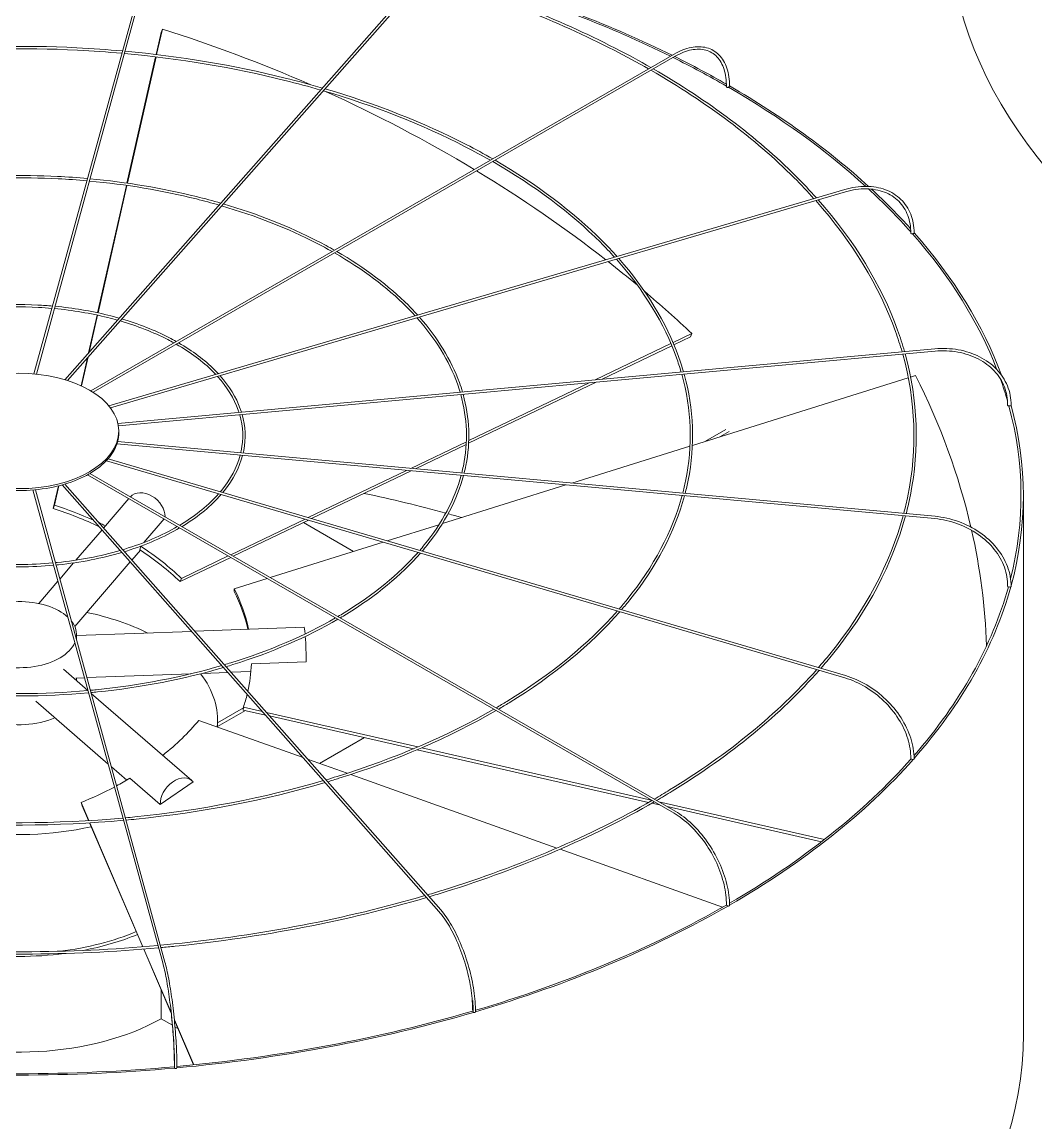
# Model space of a CAD drawing. Header units: millimetres. Extents: x -312439 to 477422, y -331570 to 212570.
# Drawn here: x 452090 to 453149, y 90518 to 91668 of the extents above; entities that cross this region are included whole.
import ezdxf

# ---------------------------------------------------------------- set-up
doc = ezdxf.new("R2010")
doc.units = ezdxf.units.MM

msp = doc.modelspace()

# ---------------------------------------------------------------- linework, layer by layer
at = {"color": 3, "linetype": 'Continuous', "lineweight": 0, "extrusion": (-1.11022e-16, 0.816497, 0.57735)}
for p, q in [((452237.005, 91790.607), (452102.537, 91300.439)), ((452239.367, 91789.959), (452105.011, 91300.201)), ((452525.525, 91737.019), (452134.848, 91294.337)), ((452527.362, 91735.398), (452137.412, 91293.54)), ((452236.68, 91660.625), (452230.659, 91634.044)), ((452235.349, 91657.193), (452236.68, 91660.625)), ((452230.121, 91634.109), (452235.349, 91657.193)), ((452161.847, 91282.695), (452771.038, 91634.412)), ((452164.211, 91281.232), (452772.263, 91632.291)), ((452199.691, 91499.764), (452229.577, 91631.707)), ((452230.115, 91631.643), (452200.226, 91499.687)), ((452168.998, 91364.257), (452199.148, 91497.367)), ((452199.684, 91497.291), (452169.525, 91364.143)), ((452949.458, 91492.956), (452180.888, 91266.862)), ((452182.524, 91264.79), (452950.15, 91490.606)), ((452159.483, 91322.251), (452168.457, 91361.868)), ((452168.984, 91361.754), (452160.227, 91323.094)), ((452769.981, 91333.112), (452789.588, 91342.522)), ((452788.257, 91339.09), (452770.958, 91330.788)), ((452788.257, 91339.09), (452789.588, 91342.522)), ((452190.265, 91248.566), (453043.353, 91326.575)), ((452190.722, 91246.148), (453043.576, 91324.135)), ((452688.807, 91294.154), (452767.77, 91332.051)), ((452768.746, 91329.726), (452695.997, 91294.811)), ((452151.727, 91288.008), (452158.355, 91317.271)), ((452159.099, 91318.114), (452152.227, 91287.776)), ((452689.666, 91291.773), (452556.508, 91227.865)), ((452556.626, 91230.715), (452682.476, 91291.115)), ((453015.693, 91296.402), (452790.166, 91225.751)), ((453023.137, 91298.734), (453018.045, 91297.139)), ((452191.132, 91238.812), (452191.132, 91240.812)), ((452825.197, 91242.366), (452803.839, 91230.034)), ((452818.986, 91234.78), (452828.661, 91240.366)), ((452189.195, 91227.252), (453043.353, 91149.145)), ((453043.576, 91151.584), (452189.918, 91229.645)), ((452496.066, 91201.65), (452554.131, 91229.518)), ((452553.988, 91226.656), (452500.955, 91201.203)), ((452787.68, 91224.972), (452664.165, 91186.279)), ((452178.13, 91209.669), (452949.458, 90982.764)), ((452950.15, 90985.114), (452179.969, 91211.681)), ((452388.902, 91150.218), (452491.762, 91199.584)), ((452496.65, 91199.137), (452392.511, 91149.157)), ((452771.038, 90841.308), (452158.449, 91194.987)), ((452160.925, 91196.385), (452772.263, 90843.429)), ((452237.005, 90685.112), (452101.49, 91179.096)), ((452239.367, 90685.76), (452103.969, 91179.319)), ((452122.653, 91159.652), (452128.037, 91183.42)), ((452128.624, 91183.567), (452123.984, 91163.084)), ((452132.103, 91184.493), (452525.525, 90738.701)), ((452134.706, 91185.245), (452527.362, 90740.322)), ((452658.088, 91184.375), (452529.106, 91143.968)), ((452122.653, 91159.652), (452123.984, 91163.084)), ((452201.545, 91170.105), (452175.198, 91139.363)), ((453135.841, 90610.389), (453135.841, 91173.277)), ((452238.338, 91148.863), (452217.213, 91124.214)), ((452308.077, 91111.427), (452385.604, 91148.635)), ((452389.213, 91147.574), (452310.719, 91109.902)), ((452436.341, 91114.908), (452384.052, 91145.097)), ((452525.501, 91142.839), (452471.497, 91125.921)), ((452173.589, 91137.485), (452146.384, 91105.743)), ((452467.293, 91124.604), (452349.285, 91087.636)), ((452213.678, 91116.317), (452204.741, 91105.888)), ((452308.044, 91108.618), (452255.331, 91083.319)), ((452256.661, 91086.751), (452305.402, 91110.143)), ((452143.953, 91102.906), (452129.543, 91086.093)), ((452203.131, 91104.01), (452145.164, 91036.374)), ((452127.619, 91083.848), (452107.562, 91060.446)), ((452255.331, 91083.319), (452256.661, 91086.751)), ((452346.109, 91086.641), (452311.766, 91075.882)), ((452311.671, 91072.926), (452311.766, 91075.882)), ((452267.242, 91031.366), (452146.968, 91026.908)), ((452146.968, 91027.952), (452146.968, 91022.577)), ((452384.607, 91035.716), (452270.405, 91031.483)), ((452158.871, 90969.6), (452133.328, 90991.735)), ((452329.609, 90997.289), (452386.837, 90999.41)), ((452155.293, 90982.971), (452146.287, 90982.637)), ((452146.968, 90982.663), (452146.968, 90979.915)), ((452266.421, 90987.09), (452157.807, 90983.064)), ((452305.053, 90988.522), (452278.326, 90987.531)), ((452329.131, 90989.414), (452308.216, 90988.639)), ((452180.045, 90892.743), (452104.372, 90958.32)), ((452267.314, 90875.625), (452162.321, 90966.61)), ((452321.225, 90951.397), (452294.246, 90935.821)), ((452294.246, 90931.821), (452323.451, 90948.682)), ((452321.154, 90949.206), (452321.249, 90952.162)), ((452344.433, 90943.899), (452321.154, 90949.206)), ((452321.249, 90952.162), (452341.143, 90947.627)), ((452345.233, 90946.695), (452503.401, 90910.64)), ((452383.56, 90899.564), (452274.854, 90938.39)), ((452294.246, 90931.464), (452294.246, 90938.714)), ((452498.823, 90908.705), (452348.523, 90942.967)), ((452447.627, 90920.376), (452400.871, 90893.381)), ((452507.46, 90909.715), (452747.216, 90855.062)), ((452744.482, 90852.706), (452502.916, 90907.772)), ((452199.433, 90875.943), (452183.377, 90889.856)), ((452429.582, 90883.126), (452388.331, 90897.86)), ((452202.708, 90877.898), (452234.503, 90850.344)), ((452648.592, 90804.902), (452433.357, 90881.778)), ((452234.503, 90850.344), (452268.698, 90874.164)), ((452151.66, 90852.574), (452159.781, 90833.659)), ((452152.896, 90849.237), (452151.66, 90852.574)), ((452755.311, 90853.216), (452928.029, 90813.845)), ((452159.588, 90833.647), (452152.896, 90849.237)), ((452755.74, 90850.14), (452748.006, 90851.903)), ((452925.062, 90811.542), (452763.836, 90848.295)), ((452216.194, 90701.791), (452160.615, 90831.255)), ((452160.807, 90831.267), (452216.384, 90701.807)), ((452821.648, 90743.091), (452651.963, 90803.698)), ((452245.889, 90632.618), (452217.213, 90699.416)), ((452217.404, 90699.432), (452245.822, 90633.234)), ((452235.288, 90657.312), (452235.288, 90626.637)), ((452247.144, 90619.792), (452235.288, 90626.637)), ((452249.139, 90625.507), (452269.353, 90578.422)), ((452269.164, 90578.403), (452249.197, 90624.913)), ((452252.797, 90616.528), (452249.805, 90618.255))]:
    msp.add_line(p, q, dxfattribs=at)
at = {"color": 3, "linetype": 'Continuous', "lineweight": 0}
for centre, major_axis, ratio, start_param, end_param in [((454106.402, 91776.249), (-1048.768, 0), 0.57735027, 0, 3.14159265), ((452087.072, 91173.277), (-1046.319, 0), 0.57735027, 4.00461262, 4.24016109), ((452087.072, 91173.277), (-1048.768, 0), 0.57735027, 4.00443097, 4.24060103), ((452088.403, 91005.997), (-942.562, 365.4), 0.65992862, 4.64663537, 4.80984928), ((452087.072, 91173.277), (-1046.319, 0), 0.57735027, 3.92863661, 4.00129229), ((452087.072, 91173.277), (-1048.768, 0), 0.57735027, 3.93098858, 4.00111844), ((452826.931, 91600.435), (1.225, -0.016), 0.56830663, 3.14159265, 3.93464288), ((452826.931, 91600.435), (1.225, -0.016), 0.56830663, 3.93464288, 5.50543921), ((452087.072, 91173.277), (-1046.319, 0), 0.57735027, 3.70570419, 3.9258203), ((452827.797, 91600.935), (-1.225, 0), 0.57735027, 1.83263032, 3.14159265), ((452087.072, 91173.277), (-1048.768, 0), 0.57735027, 3.70411228, 3.92650775), ((452088.403, 91005.997), (-942.562, 365.4), 0.65992862, 4.45394149, 4.62923067), ((452088.403, 91005.997), (-942.562, 365.4), 0.65992862, 4.28319099, 4.45112181), ((452087.072, 91173.277), (-1046.319, 0), 0.57735027, 3.61515195, 3.70067928), ((452087.072, 91173.277), (-1048.768, 0), 0.57735027, 3.61992048, 3.69877001), ((453019.462, 91447.44), (-1.225, 0.021), 0.57151893, 0, 0.48093441), ((453019.462, 91447.44), (-1.225, 0.021), 0.57151893, 0.48093441, 2.05173073), ((452087.072, 91173.277), (-1046.319, 0), 0.57735027, 3.3609423, 3.61148113), ((453020.553, 91447.761), (-1.225, 0), 0.57735027, 1.51847105, 3.14159265), ((452087.072, 91173.277), (-1048.768, 0), 0.57735027, 3.35086888, 3.61231471), ((452088.403, 91005.997), (-942.562, 365.4), 0.65992862, 4.23904287, 4.2800546), ((452088.403, 91005.997), (-942.562, 365.4), 0.65992862, 4.15803474, 4.22871948), ((452087.168, 91005.522), (1010.388, -32.497), 0.79709982, 0.20844184, 0.41264052), ((452087.072, 91173.277), (-1046.319, 0), 0.57735027, 3.30554955, 3.34466555), ((453120.681, 91267.583), (-1.225, 0.023), 0.57529521, 0, 0.1678974), ((453120.681, 91267.583), (-1.225, 0.023), 0.57529521, 0.1678974, 1.73869372), ((452087.072, 91173.277), (-1046.319, 0), 0.57735027, 2.9973499, 3.29716571), ((453121.891, 91267.694), (-1.225, 0), 0.57735027, 1.20431179, 3.14159265), ((452087.072, 91173.277), (-1048.768, 0), 0.57735027, 2.98561554, 3.29783032), ((452086.639, 91238.812), (-104.492, 0), 0.57735027, 2.98808135, 3.14159265), ((452086.639, 91238.812), (-104.492, 0), 0.57735027, 2.67392209, 2.98094469), ((452086.639, 91238.812), (-104.492, 0), 0.57735027, 2.35976282, 2.66678542), ((452086.639, 91238.812), (-104.492, 0), 0.57735027, 2.04560356, 2.35262616), ((452086.639, 91238.812), (-104.492, 0), 0.57735027, 1.41728503, 1.72430763), ((452086.639, 91238.812), (-104.492, 0), 0.57735027, 1.73144429, 2.03846689), ((452219.662, 91157.271), (-16.786, 14.386), 0.73180825, 3.6699438, 6.25547108), ((452087.072, 90608.389), (1046.319, 0), 0.57735027, 1.13086203, 1.21917829), ((452088.403, 91005.997), (226.18, -87.683), 0.65992862, 1.48816133, 1.66825663), ((452087.072, 91002.565), (-226.18, 87.683), 0.65992862, 4.59602029, 4.80984928), ((452087.072, 90608.389), (1046.319, 0), 0.57735027, 1.11315293, 1.12829513), ((452088.403, 91005.997), (226.18, -87.683), 0.65992862, 1.43137513, 1.46305029), ((452087.168, 91005.522), (1010.388, -32.497), 0.79709982, 0.05380476, 0.20420122), ((452087.072, 91002.565), (-226.18, 87.683), 0.65992862, 4.15803474, 4.39268064), ((452088.403, 91005.997), (226.18, -87.683), 0.65992862, 1.01644208, 1.25303729), ((452087.072, 91002.565), (242.456, -7.798), 0.79709982, 0.20115917, 0.41264052), ((452087.168, 91005.522), (242.456, -7.798), 0.79709982, 0.18583027, 0.41264052), ((452087.072, 91173.277), (-1046.319, 0), 0.57735027, 2.6752935, 2.98289949), ((452087.072, 91173.277), (-1048.768, 0), 0.57735027, 2.67086857, 2.98332964), ((453120.681, 91078.471), (-1.225, 0.023), 0.57926583, 0, 1.42460911), ((453121.891, 91078.36), (-1.225, 0), 0.57735027, 0.89015252, 3.14159265), ((452087.072, 91027.952), (-59.895, 0), 0.57735027, 3.69756416, 5.76575409), ((452087.072, 90938.714), (-207.174, 0), 0.57735027, 4.00561733, 4.36390833), ((452087.072, 91027.952), (-59.895, 0), 0.57735027, 3.02719924, 3.57014533), ((452385.426, 91013.623), (-0.819, 22.092), 0.05230802, 5.46284956, 6.28318531), ((452385.426, 91013.623), (-0.819, 22.092), 0.05230802, 4.01155215, 5.31083021), ((452087.072, 91027.952), (-59.895, 0), 0.57735027, 0.78539816, 2.89978042), ((452087.168, 91005.522), (242.456, -7.798), 0.79709982, 6.13145768, 6.28093219), ((452087.072, 90938.714), (-207.174, 0), 0.57735027, 3.08204121, 3.55783774), ((452087.168, 91005.522), (242.456, -7.798), 0.79709982, 6.04401129, 6.11604234), ((452087.072, 90968.33), (-59.895, 0), 0.57735027, 1.1079301, 2.23846982), ((452085.837, 91005.902), (-227.492, -84.221), 0.6873805, 2.02158825, 2.2576377), ((452087.072, 91173.277), (-1046.319, 0), 0.57735027, 2.35898226, 2.6687056), ((453019.462, 90898.614), (-1.225, 0.021), 0.58304212, 0, 1.10944839), ((453020.553, 90898.293), (-1.225, 0), 0.57735027, 0.57599326, 3.14159265), ((452087.072, 91173.277), (-1048.768, 0), 0.57735027, 2.35667794, 2.66891462), ((452085.837, 91005.902), (-227.492, -84.221), 0.6873805, 1.7758456, 1.84274406), ((452252.836, 90858.918), (14.478, 16.707), 0.67950023, 6.14949631, 8.84418497), ((452085.837, 91005.902), (-227.492, -84.221), 0.6873805, 1.60582316, 1.76537716), ((452087.072, 90938.714), (-207.174, 0), 0.57735027, 1.30817895, 1.9425337), ((452087.072, 91173.277), (-1046.319, 0), 0.57735027, 2.04376734, 2.35460013), ((452087.072, 91173.277), (-1048.768, 0), 0.57735027, 2.04258502, 2.35459852), ((452826.931, 90745.619), (-1.225, 0.017), 0.58625442, 0, 0.79329185), ((452827.797, 90745.119), (-1.225, 0), 0.57735027, 0.26183399, 3.14159265), ((452087.072, 90814.209), (-207.174, 0), 0.57735027, 1.77816663, 2.202298), ((452087.072, 90814.209), (-212.072, 0), 0.57735027, 1.89063678, 2.19285982), ((452087.072, 90814.209), (-212.072, 0), 0.57735027, 1.3476903, 1.79509044), ((452087.072, 91173.277), (-1046.319, 0), 0.57735027, 1.72891751, 2.04055715), ((452561.936, 90634.462), (-1.225, 0.011), 0.58858829, 0, 0.47632773), ((452562.492, 90633.832), (-1.225, 0), 0.57735027, 0, 3.14159265), ((452087.072, 90714.209), (-212.072, 0), 0.57735027, 0.98594125, 2.34464399), ((452087.072, 91173.277), (-1048.768, 0), 0.57735027, 1.72854634, 2.04038352), ((452087.072, 90610.389), (-1048.768, 0), 0.57735027, 0, 3.14159265), ((452087.072, 91173.277), (-1046.319, 0), 0.57735027, 1.41438895, 1.72636573), ((452087.072, 91173.277), (-1048.768, 0), 0.57735027, 1.41453598, 1.72626058), ((452250.415, 90576.023), (-1.225, 0.004), 0.58981528, 0, 0.15883691), ((452250.607, 90575.324), (-1.225, 0), 0.57735027, 0, 3.14159265)]:
    msp.add_ellipse(centre, major_axis=major_axis, ratio=ratio, start_param=start_param, end_param=end_param, dxfattribs=at)
msp.add_ellipse((452086.639, 91240.812), major_axis=(-104.492, 0), ratio=0.57735027, dxfattribs=at)
for points, knots in [([(452744.446, 91619.059), (452732.708, 91625.763), (452720.662, 91632.288), (452648.579, 91669.31), (452581.97, 91695.55), (452510.671, 91716.485)], [3.146975566, 3.146975566, 3.146975566, 3.146975566, 3.199958928, 3.199958928, 3.456525414, 3.456525414, 3.456525414, 3.456525414]), ([(452746.901, 91620.476), (452734.722, 91627.459), (452722.211, 91634.247), (452649.812, 91671.426), (452583.458, 91697.598), (452512.46, 91718.512)], [3.145113132, 3.145113132, 3.145113132, 3.145113132, 3.200037836, 3.200037836, 3.455209352, 3.455209352, 3.455209352, 3.455209352]), ([(452195.083, 91637.793), (452179.234, 91639.221), (452163.301, 91640.336), (452090.987, 91643.953), (452034.065, 91642.828), (451978.196, 91637.793)], [3.772165081, 3.772165081, 3.772165081, 3.772165081, 3.840593344, 3.840593344, 4.081816553, 4.081816553, 4.081816553, 4.081816553]), ([(452194.425, 91635.393), (452179.029, 91636.775), (452163.554, 91637.86), (452091.688, 91641.504), (452034.744, 91640.409), (451978.854, 91635.393)], [3.772797592, 3.772797592, 3.772797592, 3.772797592, 3.839399606, 3.839399606, 4.081184042, 4.081184042, 4.081184042, 4.081184042]), ([(452401.955, 91597), (452389.698, 91600.559), (452377.259, 91603.911), (452311.062, 91620.401), (452254.561, 91629.872), (452196.903, 91635.168)], [3.460983159, 3.460983159, 3.460983159, 3.460983159, 3.519648571, 3.519648571, 3.769222865, 3.769222865, 3.769222865, 3.769222865]), ([(452403.747, 91599.03), (452390.954, 91602.76), (452377.965, 91606.266), (452311.346, 91622.829), (452255.027, 91632.268), (452197.561, 91637.567)], [3.459218713, 3.459218713, 3.459218713, 3.459218713, 3.520344822, 3.520344822, 3.768597722, 3.768597722, 3.768597722, 3.768597722]), ([(452829.022, 91600.935), (452829.022, 91607.835), (452828.077, 91614.216), (452824.343, 91625.33), (452821.55, 91630.065), (452814.356, 91637.345), (452809.963, 91639.888), (452800.093, 91642.494), (452794.627, 91642.562), (452783.169, 91640.286), (452777.173, 91637.935), (452771.144, 91634.473), (452771.091, 91634.442), (452771.038, 91634.412)], [3.14159265, 3.14159265, 3.14159265, 3.14159265, 3.45575192, 3.45575192, 3.76991118, 3.76991118, 4.08269654, 4.08269654, 4.39544819, 4.39544819, 4.70960746, 4.70960746, 4.71238898, 4.71238898, 4.71238898, 4.71238898]), ([(452772.263, 91632.291), (452778.013, 91635.61), (452783.738, 91637.852), (452794.536, 91639.992), (452799.601, 91639.893), (452808.605, 91637.438), (452812.551, 91635.089), (452819.041, 91628.316), (452821.584, 91623.882), (452824.964, 91613.294), (452825.796, 91607.144), (452825.707, 91600.451)], [1.57079633, 1.57079633, 1.57079633, 1.57079633, 1.88806437, 1.88806437, 2.20533241, 2.20533241, 2.52260045, 2.52260045, 2.83986849, 2.83986849, 3.15713653, 3.15713653, 3.15713653, 3.15713653]), ([(452917.191, 91483.464), (452910.559, 91490.864), (452903.628, 91498.176), (452855.408, 91546.365), (452804.998, 91584.221), (452746.904, 91617.65)], [2.833719703, 2.833719703, 2.833719703, 2.833719703, 2.880073873, 2.880073873, 3.143270218, 3.143270218, 3.143270218, 3.143270218]), ([(452919.793, 91484.229), (452912.915, 91491.937), (452905.718, 91499.548), (452857.311, 91547.94), (452807.126, 91585.698), (452749.355, 91619.064)], [2.831913395, 2.831913395, 2.831913395, 2.831913395, 2.879924499, 2.879924499, 3.141418031, 3.141418031, 3.141418031, 3.141418031]), ([(452579.171, 91523.637), (452570.665, 91528.478), (452561.944, 91533.193), (452508.15, 91560.822), (452458.115, 91580.527), (452404.553, 91596.241)], [3.148849473, 3.148849473, 3.148849473, 3.148849473, 3.199944541, 3.199944541, 3.456834427, 3.456834427, 3.456834427, 3.456834427]), ([(452581.628, 91525.056), (452572.679, 91530.173), (452563.493, 91535.151), (452509.383, 91562.938), (452459.603, 91582.575), (452406.342, 91598.269)], [3.146361804, 3.146361804, 3.146361804, 3.146361804, 3.200049713, 3.200049713, 3.455080387, 3.455080387, 3.455080387, 3.455080387]), ([(452708.949, 91422.204), (452704.189, 91427.487), (452699.226, 91432.709), (452663.248, 91468.662), (452625.336, 91497.114), (452581.632, 91522.23)], [2.83591825, 2.83591825, 2.83591825, 2.83591825, 2.880098074, 2.880098074, 3.143909361, 3.143909361, 3.143909361, 3.143909361]), ([(452711.553, 91422.97), (452706.547, 91428.56), (452701.316, 91434.081), (452665.151, 91470.237), (452627.464, 91498.591), (452584.083, 91523.645)], [2.833499431, 2.833499431, 2.833499431, 2.833499431, 2.879899034, 2.879899034, 3.141439875, 3.141439875, 3.141439875, 3.141439875]), ([(452158.528, 91504.543), (452148.072, 91505.478), (452137.562, 91506.209), (452089.625, 91508.598), (452051.843, 91507.86), (452014.75, 91504.543)], [3.773286698, 3.773286698, 3.773286698, 3.773286698, 3.840886477, 3.840886477, 4.080694936, 4.080694936, 4.080694936, 4.080694936]), ([(452157.87, 91502.142), (452147.867, 91503.031), (452137.814, 91503.733), (452090.326, 91506.149), (452052.522, 91505.441), (452015.409, 91502.142)], [3.774238416, 3.774238416, 3.774238416, 3.774238416, 3.839097695, 3.839097695, 4.079743218, 4.079743218, 4.079743218, 4.079743218]), ([(452295.868, 91476.79), (452288.071, 91479.04), (452280.165, 91481.163), (452236.44, 91492.061), (452198.781, 91498.38), (452160.348, 91501.918)], [3.463595352, 3.463595352, 3.463595352, 3.463595352, 3.51947091, 3.51947091, 3.768879274, 3.768879274, 3.768879274, 3.768879274]), ([(452297.66, 91478.822), (452289.328, 91481.241), (452280.871, 91483.518), (452236.723, 91494.489), (452199.246, 91500.776), (452161.007, 91504.317)], [3.46094335, 3.46094335, 3.46094335, 3.46094335, 3.520514255, 3.520514255, 3.7679441, 3.7679441, 3.7679441, 3.7679441]), ([(453021.778, 91447.761), (453021.778, 91454.69), (453020.58, 91461.289), (453015.878, 91473.166), (453012.374, 91478.44), (453003.411, 91487.108), (452997.958, 91490.498), (452985.674, 91495.063), (452978.847, 91496.238), (452964.495, 91496.29), (452956.971, 91495.166), (452949.458, 91492.956)], [4.71238898, 4.71238898, 4.71238898, 4.71238898, 5.02654825, 5.02654825, 5.34070751, 5.34070751, 5.65486678, 5.65486678, 5.96902604, 5.96902604, 6.28318531, 6.28318531, 6.28318531, 6.28318531]), ([(452950.15, 91490.606), (452957.412, 91492.743), (452964.661, 91493.81), (452978.398, 91493.717), (452984.883, 91492.558), (452996.451, 91488.158), (453001.533, 91484.92), (453009.831, 91476.688), (453013.047, 91471.693), (453017.307, 91460.402), (453018.349, 91454.105), (453018.237, 91447.46)], [6.28318531, 6.28318531, 6.28318531, 6.28318531, 6.60045335, 6.60045335, 6.91772139, 6.91772139, 7.23498943, 7.23498943, 7.55225747, 7.55225747, 7.86952551, 7.86952551, 7.86952551, 7.86952551]), ([(452413.933, 91428.237), (452408.648, 91431.222), (452403.24, 91434.135), (452367.73, 91452.375), (452334.281, 91465.542), (452298.468, 91476.035)], [3.152476318, 3.152476318, 3.152476318, 3.152476318, 3.199914714, 3.199914714, 3.457374967, 3.457374967, 3.457374967, 3.457374967]), ([(452416.393, 91429.657), (452410.664, 91432.918), (452404.79, 91436.094), (452368.963, 91454.491), (452335.768, 91467.589), (452300.257, 91478.062)], [3.148732281, 3.148732281, 3.148732281, 3.148732281, 3.200072384, 3.200072384, 3.454746323, 3.454746323, 3.454746323, 3.454746323]), ([(453009.186, 91323.45), (453007.164, 91330.532), (453004.897, 91337.59), (452985.432, 91392.089), (452957.305, 91438.252), (452918.995, 91481.441)], [2.519571261, 2.519571261, 2.519571261, 2.519571261, 2.559550642, 2.559550642, 2.829500903, 2.829500903, 2.829500903, 2.829500903]), ([(453011.668, 91323.677), (453009.555, 91331.119), (453007.172, 91338.535), (452987.547, 91393.236), (452959.565, 91439.205), (452921.59, 91482.205)], [2.518738954, 2.518738954, 2.518738954, 2.518738954, 2.560443172, 2.560443172, 2.827714195, 2.827714195, 2.827714195, 2.827714195]), ([(452503.343, 91361.72), (452500.2, 91365.204), (452496.925, 91368.648), (452473, 91392.571), (452447.824, 91411.513), (452418.851, 91428.248)], [2.836508955, 2.836508955, 2.836508955, 2.836508955, 2.879847671, 2.879847671, 3.141363941, 3.141363941, 3.141363941, 3.141363941]), ([(452500.733, 91360.952), (452497.84, 91364.131), (452494.835, 91367.276), (452471.097, 91390.995), (452445.696, 91410.036), (452416.4, 91426.833)], [2.840166791, 2.840166791, 2.840166791, 2.840166791, 2.880145835, 2.880145835, 3.145067211, 3.145067211, 3.145067211, 3.145067211]), ([(452778.371, 91302.344), (452776.926, 91307.335), (452775.318, 91312.311), (452760.807, 91352.973), (452739.629, 91387.699), (452710.758, 91420.183)], [2.521788299, 2.521788299, 2.521788299, 2.521788299, 2.55939978, 2.55939978, 2.830291828, 2.830291828, 2.830291828, 2.830291828]), ([(452780.855, 91302.571), (452779.316, 91307.922), (452777.593, 91313.256), (452762.921, 91354.12), (452741.888, 91388.652), (452713.354, 91420.947)], [2.520659116, 2.520659116, 2.520659116, 2.520659116, 2.560589234, 2.560589234, 2.827907762, 2.827907762, 2.827907762, 2.827907762]), ([(452121.974, 91371.291), (452116.911, 91371.734), (452111.823, 91372.081), (452088.264, 91373.244), (452069.622, 91372.893), (452051.305, 91371.291)], [3.776630452, 3.776630452, 3.776630452, 3.776630452, 3.841752063, 3.841752063, 4.077351182, 4.077351182, 4.077351182, 4.077351182]), ([(452121.315, 91368.889), (452116.706, 91369.287), (452112.076, 91369.606), (452088.965, 91370.794), (452070.301, 91370.473), (452051.964, 91368.889)], [3.778551419, 3.778551419, 3.778551419, 3.778551419, 3.838185012, 3.838185012, 4.075430215, 4.075430215, 4.075430215, 4.075430215]), ([(452191.572, 91358.612), (452187.701, 91359.721), (452183.778, 91360.77), (452162.102, 91366.149), (452143.467, 91369.283), (452124.452, 91371.066)], [3.466082688, 3.466082688, 3.466082688, 3.466082688, 3.521010964, 3.521010964, 3.765995554, 3.765995554, 3.765995554, 3.765995554]), ([(452189.776, 91356.576), (452186.444, 91357.519), (452183.072, 91358.416), (452161.819, 91363.721), (452143.001, 91366.888), (452123.794, 91368.668)], [3.471418325, 3.471418325, 3.471418325, 3.471418325, 3.518930063, 3.518930063, 3.767850767, 3.767850767, 3.767850767, 3.767850767]), ([(452547.562, 91281.238), (452546.696, 91284.154), (452545.746, 91287.063), (452536.187, 91313.888), (452521.967, 91337.166), (452502.552, 91358.934)], [2.526062853, 2.526062853, 2.526062853, 2.526062853, 2.559096419, 2.559096419, 2.831723129, 2.831723129, 2.831723129, 2.831723129]), ([(452550.049, 91281.465), (452549.086, 91284.742), (452548.019, 91288.007), (452538.301, 91315.036), (452524.227, 91338.119), (452505.15, 91359.698)], [2.5243135, 2.5243135, 2.5243135, 2.5243135, 2.560878912, 2.560878912, 2.828143092, 2.828143092, 2.828143092, 2.828143092]), ([(452248.681, 91332.829), (452246.627, 91333.964), (452244.537, 91335.078), (452227.312, 91343.928), (452210.447, 91350.556), (452192.382, 91355.827)], [3.163350536, 3.163350536, 3.163350536, 3.163350536, 3.199816759, 3.199816759, 3.458993739, 3.458993739, 3.458993739, 3.458993739]), ([(452251.153, 91334.256), (452248.647, 91335.662), (452246.087, 91337.036), (452228.544, 91346.043), (452211.934, 91352.604), (452194.171, 91357.855)], [3.15578841, 3.15578841, 3.15578841, 3.15578841, 3.200131949, 3.200131949, 3.453750875, 3.453750875, 3.453750875, 3.453750875]), ([(452292.495, 91299.694), (452291.483, 91300.773), (452290.444, 91301.843), (452278.947, 91313.328), (452266.056, 91322.957), (452251.166, 91331.435)], [2.852936139, 2.852936139, 2.852936139, 2.852936139, 2.880283876, 2.880283876, 3.148538696, 3.148538696, 3.148538696, 3.148538696]), ([(452295.122, 91300.467), (452293.849, 91301.847), (452292.536, 91303.215), (452280.849, 91314.904), (452268.185, 91324.434), (452253.619, 91332.851)], [2.84544614, 2.84544614, 2.84544614, 2.84544614, 2.879690294, 2.879690294, 3.141137935, 3.141137935, 3.141137935, 3.141137935]), ([(453123.115, 91267.694), (453123.115, 91274.638), (453121.784, 91281.468), (453116.589, 91294.211), (453112.727, 91300.121), (453102.87, 91310.435), (453096.877, 91314.838), (453083.359, 91321.721), (453075.836, 91324.2), (453059.991, 91327.008), (453051.671, 91327.335), (453043.353, 91326.575)], [4.71238898, 4.71238898, 4.71238898, 4.71238898, 5.02654825, 5.02654825, 5.34070751, 5.34070751, 5.65486678, 5.65486678, 5.96902604, 5.96902604, 6.28318531, 6.28318531, 6.28318531, 6.28318531]), ([(453043.576, 91324.135), (453051.638, 91324.873), (453059.694, 91324.543), (453074.986, 91321.79), (453082.22, 91319.368), (453095.143, 91312.686), (453100.831, 91308.428), (453110.105, 91298.514), (453113.692, 91292.859), (453118.43, 91280.708), (453119.581, 91274.212), (453119.456, 91267.606)], [6.28318531, 6.28318531, 6.28318531, 6.28318531, 6.60045335, 6.60045335, 6.91772139, 6.91772139, 7.23498943, 7.23498943, 7.55225747, 7.55225747, 7.86952551, 7.86952551, 7.86952551, 7.86952551]), ([(453010.913, 91154.571), (453012.519, 91160.642), (453013.945, 91166.728), (453025.246, 91222.066), (453023.448, 91272.09), (453009.861, 91321.052)], [2.204619764, 2.204619764, 2.204619764, 2.204619764, 2.238829514, 2.238829514, 2.515060108, 2.515060108, 2.515060108, 2.515060108]), ([(453013.386, 91154.345), (453015.071, 91160.745), (453016.557, 91167.162), (453027.663, 91222.657), (453025.804, 91272.511), (453012.34, 91321.279)], [2.205366155, 2.205366155, 2.205366155, 2.205366155, 2.241163262, 2.241163262, 2.514260549, 2.514260549, 2.514260549, 2.514260549]), ([(452316.728, 91260.13), (452316.458, 91260.973), (452316.174, 91261.815), (452311.567, 91274.803), (452304.307, 91286.632), (452294.344, 91297.685)], [2.538956365, 2.538956365, 2.538956365, 2.538956365, 2.558172992, 2.558172992, 2.836025224, 2.836025224, 2.836025224, 2.836025224]), ([(452319.225, 91260.358), (452318.849, 91261.56), (452318.445, 91262.758), (452313.68, 91275.952), (452306.566, 91287.586), (452296.945, 91298.45)], [2.535128932, 2.535128932, 2.535128932, 2.535128932, 2.561728893, 2.561728893, 2.828841782, 2.828841782, 2.828841782, 2.828841782]), ([(452780.123, 91175.675), (452781.23, 91179.915), (452782.22, 91184.164), (452790.684, 91225.469), (452789.321, 91263.108), (452779.052, 91299.946)], [2.206572109, 2.206572109, 2.206572109, 2.206572109, 2.238438586, 2.238438586, 2.515769314, 2.515769314, 2.515769314, 2.515769314]), ([(452782.596, 91175.449), (452783.781, 91180.018), (452784.831, 91184.598), (452793.101, 91226.06), (452791.676, 91263.529), (452781.531, 91300.173)], [2.20754654, 2.20754654, 2.20754654, 2.20754654, 2.241548585, 2.241548585, 2.514698228, 2.514698228, 2.514698228, 2.514698228]), ([(452549.317, 91196.781), (452549.934, 91199.203), (452550.493, 91201.631), (452556.119, 91228.904), (452555.195, 91254.141), (452548.255, 91278.842)], [2.210316481, 2.210316481, 2.210316481, 2.210316481, 2.237655596, 2.237655596, 2.51702204, 2.51702204, 2.51702204, 2.51702204]), ([(452551.787, 91196.555), (452552.481, 91199.307), (452553.101, 91202.066), (452558.535, 91229.495), (452557.55, 91254.562), (452550.735, 91279.068)], [2.211718384, 2.211718384, 2.211718384, 2.211718384, 2.242315601, 2.242315601, 2.515402874, 2.515402874, 2.515402874, 2.515402874]), ([(452318.492, 91217.888), (452318.634, 91218.493), (452318.769, 91219.098), (452321.555, 91232.339), (452321.07, 91245.174), (452317.455, 91257.737)], [2.221614787, 2.221614787, 2.221614787, 2.221614787, 2.235297735, 2.235297735, 2.520800805, 2.520800805, 2.520800805, 2.520800805]), ([(452320.955, 91217.663), (452321.17, 91218.598), (452321.368, 91219.534), (452323.969, 91232.93), (452323.423, 91245.596), (452319.937, 91257.964)], [2.224061215, 2.224061215, 2.224061215, 2.224061215, 2.244587809, 2.244587809, 2.517487833, 2.517487833, 2.517487833, 2.517487833]), ([(452297.166, 91177.205), (452297.575, 91177.69), (452297.979, 91178.177), (452307.921, 91190.342), (452314.504, 91202.784), (452317.89, 91215.484)], [1.903307061, 1.903307061, 1.903307061, 1.903307061, 1.915350543, 1.915350543, 2.203452943, 2.203452943, 2.203452943, 2.203452943]), ([(452299.729, 91176.451), (452300.228, 91177.054), (452300.721, 91177.659), (452310.538, 91189.967), (452317.019, 91202.461), (452320.363, 91215.257)], [1.909987851, 1.909987851, 1.909987851, 1.909987851, 1.924618049, 1.924618049, 2.206425781, 2.206425781, 2.206425781, 2.206425781]), ([(452505.388, 91115.951), (452507.021, 91117.845), (452508.616, 91119.749), (452528.898, 91144.717), (452541.898, 91169.281), (452548.687, 91194.379)], [1.894116328, 1.894116328, 1.894116328, 1.894116328, 1.917671716, 1.917671716, 2.201274894, 2.201274894, 2.201274894, 2.201274894]), ([(452507.966, 91115.193), (452509.686, 91117.205), (452511.364, 91119.229), (452531.518, 91144.343), (452544.416, 91168.958), (452551.163, 91194.152)], [1.897570624, 1.897570624, 1.897570624, 1.897570624, 1.922320382, 1.922320382, 2.202808492, 2.202808492, 2.202808492, 2.202808492]), ([(452254.675, 91142.259), (452255.277, 91142.616), (452255.876, 91142.976), (452272.05, 91152.802), (452285.211, 91163.567), (452295.412, 91175.168)], [1.585149833, 1.585149833, 1.585149833, 1.585149833, 1.596233634, 1.596233634, 1.886390456, 1.886390456, 1.886390456, 1.886390456]), ([(452257.103, 91140.857), (452257.726, 91141.233), (452258.346, 91141.611), (452274.57, 91151.616), (452287.766, 91162.566), (452297.998, 91174.407)], [1.592315094, 1.592315094, 1.592315094, 1.592315094, 1.603748231, 1.603748231, 1.893388943, 1.893388943, 1.893388943, 1.893388943]), ([(452713.598, 91054.701), (452716.466, 91058), (452719.255, 91061.321), (452749.876, 91099.094), (452769.293, 91135.778), (452779.484, 91173.274)], [1.891059564, 1.891059564, 1.891059564, 1.891059564, 1.918447026, 1.918447026, 2.200552897, 2.200552897, 2.200552897, 2.200552897]), ([(452716.181, 91053.941), (452719.135, 91057.359), (452722.005, 91060.801), (452752.497, 91098.72), (452771.812, 91135.456), (452781.96, 91173.048)], [1.893387733, 1.893387733, 1.893387733, 1.893387733, 1.921549455, 1.921549455, 2.201585872, 2.201585872, 2.201585872, 2.201585872]), ([(452921.773, 90993.461), (452925.889, 90998.177), (452929.884, 91002.927), (452970.843, 91053.504), (452996.673, 91102.292), (453010.268, 91152.17)], [1.889456602, 1.889456602, 1.889456602, 1.889456602, 1.918834976, 1.918834976, 2.200108517, 2.200108517, 2.200108517, 2.200108517]), ([(452924.359, 90992.701), (452928.56, 90997.535), (452932.636, 91002.406), (452973.464, 91053.13), (452999.193, 91101.97), (453012.745, 91151.944)], [1.891212574, 1.891212574, 1.891212574, 1.891212574, 1.921163042, 1.921163042, 2.200887841, 2.200887841, 2.200887841, 2.200887841]), ([(453123.115, 91078.36), (453123.115, 91085.305), (453121.785, 91092.36), (453116.61, 91106), (453112.767, 91112.582), (453102.958, 91124.639), (453096.994, 91130.114), (453083.525, 91139.435), (453076.023, 91143.28), (453060.206, 91148.975), (453051.894, 91150.824), (453043.576, 91151.584)], [4.71238898, 4.71238898, 4.71238898, 4.71238898, 5.02654825, 5.02654825, 5.34070751, 5.34070751, 5.65486678, 5.65486678, 5.96902604, 5.96902604, 6.28318531, 6.28318531, 6.28318531, 6.28318531]), ([(452195.226, 91116.669), (452195.917, 91116.878), (452196.605, 91117.088), (452217.484, 91123.543), (452236.066, 91131.504), (452252.242, 91140.835)], [1.267045676, 1.267045676, 1.267045676, 1.267045676, 1.27702015, 1.27702015, 1.570336557, 1.570336557, 1.570336557, 1.570336557]), ([(453043.353, 91149.145), (453051.415, 91148.408), (453059.478, 91146.604), (453074.8, 91141.044), (453082.056, 91137.288), (453095.029, 91128.208), (453100.744, 91122.885), (453110.067, 91111.214), (453113.672, 91104.869), (453118.429, 91091.799), (453119.58, 91085.076), (453119.456, 91078.494)], [0, 0, 0, 0, 0.31726804, 0.31726804, 0.63453608, 0.63453608, 0.95180412, 0.95180412, 1.26907216, 1.26907216, 1.5863402, 1.5863402, 1.5863402, 1.5863402]), ([(452197.008, 91114.65), (452197.758, 91114.879), (452198.505, 91115.111), (452219.629, 91121.735), (452238.374, 91129.874), (452254.688, 91139.423)], [1.272186296, 1.272186296, 1.272186296, 1.272186296, 1.282962347, 1.282962347, 1.577666055, 1.577666055, 1.577666055, 1.577666055]), ([(452213.966, 91120.366), (452213.949, 91120.212), (452213.931, 91120.06), (452213.75, 91118.757), (452213.468, 91117.68), (452213.091, 91116.707)], [25.28971129, 25.28971129, 25.28971129, 25.28971129, 25.51327082, 25.51327082, 27.21415767, 27.21415767, 27.21415767, 27.21415767]), ([(452124.881, 91103.087), (452125.532, 91103.15), (452126.183, 91103.213), (452149.695, 91105.575), (452171.955, 91109.846), (452192.638, 91115.9)], [0.949238609, 0.949238609, 0.949238609, 0.949238609, 0.957681574, 0.957681574, 1.254620941, 1.254620941, 1.254620941, 1.254620941]), ([(452125.539, 91100.69), (452126.411, 91100.774), (452127.281, 91100.861), (452151.184, 91103.328), (452173.6, 91107.698), (452194.427, 91113.873)], [0.951064936, 0.951064936, 0.951064936, 0.951064936, 0.962301991, 0.962301991, 1.259854639, 1.259854639, 1.259854639, 1.259854639]), ([(452419.915, 91046.857), (452422.118, 91048.147), (452424.299, 91049.451), (452457.265, 91069.553), (452483.338, 91090.901), (452503.617, 91113.919)], [1.577975631, 1.577975631, 1.577975631, 1.577975631, 1.598113062, 1.598113062, 1.885671956, 1.885671956, 1.885671956, 1.885671956]), ([(452422.354, 91045.449), (452424.575, 91046.76), (452426.773, 91048.083), (452459.786, 91068.367), (452485.896, 91089.899), (452506.206, 91113.157)], [1.581619842, 1.581619842, 1.581619842, 1.581619842, 1.601882376, 1.601882376, 1.889205457, 1.889205457, 1.889205457, 1.889205457]), ([(452050.216, 91100.458), (452051.093, 91100.379), (452051.97, 91100.303), (452076.099, 91098.287), (452099.851, 91098.364), (452123.063, 91100.458)], [0.630366287, 0.630366287, 0.630366287, 0.630366287, 0.641648359, 0.641648359, 0.94043004, 0.94043004, 0.94043004, 0.94043004]), ([(452050.875, 91102.859), (452051.344, 91102.817), (452051.814, 91102.776), (452075.491, 91100.751), (452099.218, 91100.793), (452122.404, 91102.859)], [0.632258371, 0.632258371, 0.632258371, 0.632258371, 0.638337859, 0.638337859, 0.938537956, 0.938537956, 0.938537956, 0.938537956]), ([(452585.15, 90951.459), (452588.959, 90953.679), (452592.724, 90955.925), (452642.48, 90986.304), (452681.466, 91018.234), (452711.821, 91052.671)], [1.575583148, 1.575583148, 1.575583148, 1.575583148, 1.598741205, 1.598741205, 1.885432931, 1.885432931, 1.885432931, 1.885432931]), ([(452587.592, 90950.049), (452591.418, 90952.29), (452595.199, 90954.557), (452645.002, 90985.118), (452684.024, 91017.233), (452714.412, 91051.908)], [1.578026357, 1.578026357, 1.578026357, 1.578026357, 1.601256762, 1.601256762, 1.887796271, 1.887796271, 1.887796271, 1.887796271]), ([(452301.315, 90996.459), (452303.624, 90997.147), (452305.923, 90997.846), (452348.341, 91011.007), (452385.282, 91026.86), (452417.474, 91045.438)], [1.261848076, 1.261848076, 1.261848076, 1.261848076, 1.278507505, 1.278507505, 1.570566343, 1.570566343, 1.570566343, 1.570566343]), ([(452303.1, 90994.436), (452305.467, 90995.146), (452307.824, 90995.868), (452350.486, 91009.199), (452387.591, 91025.229), (452419.922, 91044.025)], [1.264451017, 1.264451017, 1.264451017, 1.264451017, 1.281488092, 1.281488092, 1.574251683, 1.574251683, 1.574251683, 1.574251683]), ([(452161.436, 90969.836), (452163.435, 90970.022), (452165.432, 90970.217), (452213.042, 90975.032), (452257.453, 90983.583), (452298.724, 90995.693)], [0.945863763, 0.945863763, 0.945863763, 0.945863763, 0.95883914, 0.95883914, 1.255627672, 1.255627672, 1.255627672, 1.255627672]), ([(452162.094, 90967.437), (452164.314, 90967.646), (452166.53, 90967.863), (452214.531, 90972.785), (452259.099, 90981.435), (452300.513, 90993.666)], [0.946791669, 0.946791669, 0.946791669, 0.946791669, 0.961156725, 0.961156725, 1.25825401, 1.25825401, 1.25825401, 1.25825401]), ([(452750.344, 90856.084), (452755.774, 90859.241), (452761.136, 90862.437), (452827.68, 90903.092), (452879.566, 90945.591), (452919.993, 90991.432)], [1.574326589, 1.574326589, 1.574326589, 1.574326589, 1.599055591, 1.599055591, 1.885237716, 1.885237716, 1.885237716, 1.885237716]), ([(452752.788, 90854.673), (452758.234, 90857.851), (452763.612, 90861.068), (452830.202, 90901.905), (452882.125, 90944.59), (452922.585, 90990.669)], [1.576164321, 1.576164321, 1.576164321, 1.576164321, 1.600943265, 1.600943265, 1.88701346, 1.88701346, 1.88701346, 1.88701346]), ([(452949.458, 90982.764), (452956.721, 90980.627), (452963.995, 90977.422), (452977.828, 90969.191), (452984.385, 90964.165), (452996.116, 90952.801), (453001.289, 90946.464), (453009.731, 90933.122), (453012.998, 90926.119), (453017.308, 90912.161), (453018.349, 90905.21), (453018.237, 90898.635)], [0, 0, 0, 0, 0.31726804, 0.31726804, 0.63453608, 0.63453608, 0.95180412, 0.95180412, 1.26907216, 1.26907216, 1.5863402, 1.5863402, 1.5863402, 1.5863402]), ([(453021.778, 90898.293), (453021.778, 90905.223), (453020.581, 90912.481), (453015.932, 90926.961), (453012.48, 90934.181), (453003.663, 90947.896), (452998.299, 90954.388), (452986.176, 90966.026), (452979.42, 90971.168), (452965.161, 90979.608), (452957.662, 90982.904), (452950.15, 90985.114)], [4.71238898, 4.71238898, 4.71238898, 4.71238898, 5.02654825, 5.02654825, 5.34070751, 5.34070751, 5.65486678, 5.65486678, 5.96902604, 5.96902604, 6.28318531, 6.28318531, 6.28318531, 6.28318531]), ([(452013.662, 90967.208), (452015.437, 90967.047), (452017.214, 90966.891), (452065.555, 90962.828), (452113.135, 90962.986), (452159.617, 90967.208)], [0.629347255, 0.629347255, 0.629347255, 0.629347255, 0.640828535, 0.640828535, 0.941449071, 0.941449071, 0.941449071, 0.941449071]), ([(452014.32, 90969.608), (452015.688, 90969.484), (452017.058, 90969.364), (452064.947, 90965.292), (452112.503, 90965.414), (452158.959, 90969.608)], [0.630291706, 0.630291706, 0.630291706, 0.630291706, 0.639167998, 0.639167998, 0.940504621, 0.940504621, 0.940504621, 0.940504621]), ([(452407.401, 90876.251), (452411.331, 90877.417), (452415.242, 90878.605), (452479.197, 90898.471), (452534.497, 90922.216), (452582.706, 90950.041)], [1.260112578, 1.260112578, 1.260112578, 1.260112578, 1.279004431, 1.279004431, 1.570642983, 1.570642983, 1.570642983, 1.570642983]), ([(452409.187, 90874.227), (452413.175, 90875.415), (452417.143, 90876.626), (452481.342, 90896.663), (452536.807, 90920.586), (452585.154, 90948.628)], [1.261855173, 1.261855173, 1.261855173, 1.261855173, 1.280993608, 1.280993608, 1.573104483, 1.573104483, 1.573104483, 1.573104483]), ([(452197.991, 90836.585), (452201.338, 90836.895), (452204.68, 90837.22), (452276.389, 90844.49), (452342.952, 90857.32), (452404.809, 90875.486)], [0.944736348, 0.944736348, 0.944736348, 0.944736348, 0.959225727, 0.959225727, 1.25596384, 1.25596384, 1.25596384, 1.25596384]), ([(452198.649, 90834.186), (452202.216, 90834.518), (452205.779, 90834.866), (452277.878, 90842.242), (452344.597, 90855.172), (452406.598, 90873.459)], [0.945358255, 0.945358255, 0.945358255, 0.945358255, 0.960772431, 0.960772431, 1.257716852, 1.257716852, 1.257716852, 1.257716852]), ([(452513.455, 90756.08), (452519.016, 90757.727), (452524.549, 90759.406), (452610.036, 90785.976), (452683.682, 90817.605), (452747.898, 90854.668)], [1.259205702, 1.259205702, 1.259205702, 1.259205702, 1.279253109, 1.279253109, 1.570621219, 1.570621219, 1.570621219, 1.570621219]), ([(452515.242, 90754.055), (452520.861, 90755.724), (452526.451, 90757.426), (452612.182, 90784.168), (452685.993, 90815.975), (452750.347, 90853.254)], [1.260515466, 1.260515466, 1.260515466, 1.260515466, 1.280745787, 1.280745787, 1.572469242, 1.572469242, 1.572469242, 1.572469242]), ([(452771.038, 90841.308), (452776.788, 90837.988), (452782.56, 90833.593), (452793.545, 90823.085), (452798.757, 90816.975), (452808.088, 90803.658), (452812.205, 90796.452), (452818.926, 90781.676), (452821.53, 90774.107), (452824.966, 90759.378), (452825.796, 90752.22), (452825.707, 90745.636)], [4.71238898, 4.71238898, 4.71238898, 4.71238898, 5.02965702, 5.02965702, 5.34692506, 5.34692506, 5.6641931, 5.6641931, 5.98146114, 5.98146114, 6.29872918, 6.29872918, 6.29872918, 6.29872918]), ([(452829.022, 90745.119), (452829.022, 90752.02), (452828.077, 90759.439), (452824.403, 90774.618), (452821.674, 90782.375), (452814.699, 90797.487), (452810.454, 90804.841), (452800.853, 90818.437), (452795.5, 90824.679), (452784.192, 90835.451), (452778.239, 90839.979), (452772.263, 90843.429)], [0, 0, 0, 0, 0.31415927, 0.31415927, 0.62831853, 0.62831853, 0.9424778, 0.9424778, 1.25663706, 1.25663706, 1.57079633, 1.57079633, 1.57079633, 1.57079633]), ([(451977.107, 90833.958), (451979.781, 90833.714), (451982.457, 90833.48), (452055.011, 90827.37), (452126.419, 90827.608), (452196.172, 90833.958)], [0.629005431, 0.629005431, 0.629005431, 0.629005431, 0.64055333, 0.64055333, 0.941790896, 0.941790896, 0.941790896, 0.941790896]), ([(451977.765, 90836.358), (451980.032, 90836.152), (451982.301, 90835.953), (452054.403, 90829.834), (452125.787, 90830.036), (452195.513, 90836.358)], [0.629634706, 0.629634706, 0.629634706, 0.629634706, 0.639445125, 0.639445125, 0.941161621, 0.941161621, 0.941161621, 0.941161621]), ([(452234.533, 90703.379), (452239.232, 90703.813), (452243.925, 90704.268), (452339.724, 90713.992), (452428.427, 90731.098), (452510.862, 90755.316)], [0.94415889, 0.94415889, 0.94415889, 0.94415889, 0.959419158, 0.959419158, 1.25609347, 1.25609347, 1.25609347, 1.25609347]), ([(452235.192, 90700.98), (452240.111, 90701.436), (452245.024, 90701.915), (452341.213, 90711.744), (452430.072, 90728.95), (452512.651, 90753.289)], [0.944626582, 0.944626582, 0.944626582, 0.944626582, 0.960579805, 0.960579805, 1.257409099, 1.257409099, 1.257409099, 1.257409099]), ([(452525.525, 90738.701), (452529.181, 90734.558), (452532.863, 90729.341), (452539.906, 90717.238), (452543.264, 90710.342), (452549.283, 90695.6), (452551.942, 90687.757), (452556.29, 90671.918), (452557.978, 90663.925), (452560.213, 90648.6), (452560.76, 90641.269), (452560.712, 90634.588), (452560.712, 90634.53), (452560.711, 90634.472)], [6.28318531, 6.28318531, 6.28318531, 6.28318531, 6.59783007, 6.59783007, 6.91495265, 6.91495265, 7.23222069, 7.23222069, 7.54948873, 7.54948873, 7.86675677, 7.86675677, 7.86952551, 7.86952551, 7.86952551, 7.86952551]), ([(452563.717, 90633.832), (452563.717, 90640.692), (452563.113, 90648.216), (452560.765, 90663.878), (452559.019, 90672.015), (452554.556, 90688.12), (452551.839, 90696.087), (452545.692, 90711.083), (452542.264, 90718.11), (452535.019, 90730.554), (452531.204, 90735.969), (452527.362, 90740.322)], [4.71238898, 4.71238898, 4.71238898, 4.71238898, 5.02654825, 5.02654825, 5.34070751, 5.34070751, 5.65486678, 5.65486678, 5.96902604, 5.96902604, 6.28318531, 6.28318531, 6.28318531, 6.28318531]), ([(451941.223, 90703.152), (451944.385, 90702.865), (451947.549, 90702.587), (452043.854, 90694.421), (452139.063, 90694.703), (452232.056, 90703.152)], [0.62931922, 0.62931922, 0.62931922, 0.62931922, 0.639583767, 0.639583767, 0.941477106, 0.941477106, 0.941477106, 0.941477106]), ([(451940.565, 90700.752), (451944.133, 90700.427), (451947.705, 90700.114), (452044.462, 90691.957), (452139.695, 90692.275), (452232.714, 90700.752)], [0.628847379, 0.628847379, 0.628847379, 0.628847379, 0.640415364, 0.640415364, 0.941948948, 0.941948948, 0.941948948, 0.941948948]), ([(452237.005, 90685.112), (452238.277, 90680.472), (452239.557, 90674.75), (452241.999, 90661.689), (452243.162, 90654.34), (452245.244, 90638.788), (452246.163, 90630.586), (452247.665, 90614.15), (452248.248, 90605.918), (452249.02, 90590.249), (452249.209, 90582.814), (452249.191, 90576.11), (452249.191, 90576.069), (452249.191, 90576.027)], [6.28318531, 6.28318531, 6.28318531, 6.28318531, 6.59845219, 6.59845219, 6.91572023, 6.91572023, 7.23298827, 7.23298827, 7.55025631, 7.55025631, 7.86752435, 7.86752435, 7.86952551, 7.86952551, 7.86952551, 7.86952551]), ([(452251.832, 90575.324), (452251.832, 90582.138), (452251.625, 90589.697), (452250.819, 90605.577), (452250.22, 90613.896), (452248.688, 90630.488), (452247.755, 90638.759), (452245.646, 90654.448), (452244.47, 90661.864), (452241.986, 90675.129), (452240.68, 90680.974), (452239.367, 90685.76)], [4.71238898, 4.71238898, 4.71238898, 4.71238898, 5.02654825, 5.02654825, 5.34070751, 5.34070751, 5.65486678, 5.65486678, 5.96902604, 5.96902604, 6.28318531, 6.28318531, 6.28318531, 6.28318531]), ([(452249.382, 90575.324), (452249.382, 90582.089), (452249.177, 90589.609), (452248.375, 90605.417), (452247.778, 90613.704), (452246.517, 90627.363), (452245.948, 90632.748), (452245.321, 90638.01)], [4.71238898, 4.71238898, 4.71238898, 4.71238898, 5.026548246, 5.026548246, 5.340707511, 5.340707511, 5.545847126, 5.545847126, 5.545847126, 5.545847126])]:
    msp.add_open_spline(points, degree=3, knots=knots, dxfattribs=at)
msp.add_open_spline([(452561.267, 90633.832), (452561.267, 90637.593), (452561.083, 90641.569), (452560.716, 90645.697)], degree=3, dxfattribs=at)

doc.saveas('drawing.dxf')
